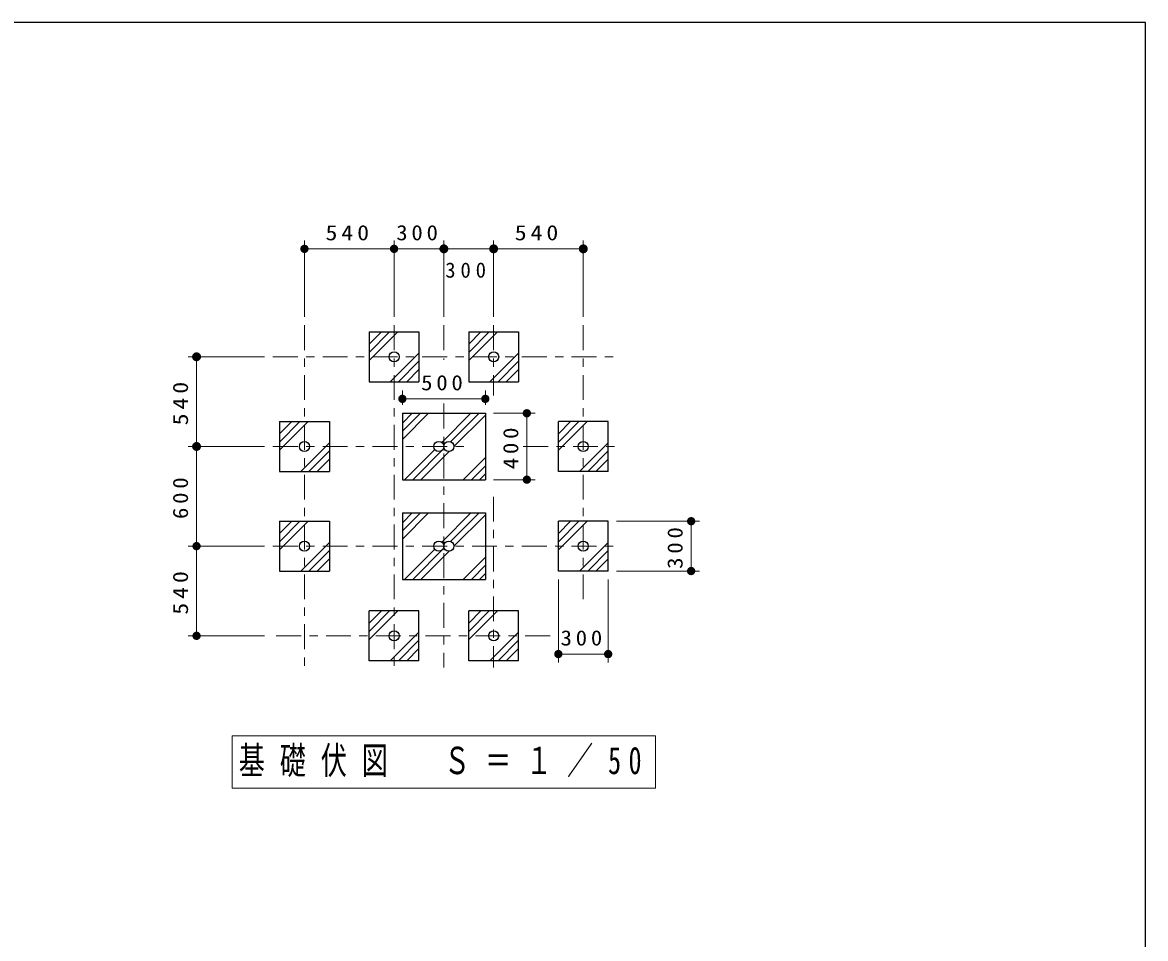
# Model space of a CAD drawing. Units: millimetres on the paper, with parts at other scales. Extents: x -365 to 0, y -5 to 257.
# Drawn here: x -135.3 to 0, y 146.7 to 257 of the extents above; entities that cross this region are included whole.
import ezdxf

# ---------------------------------------------------------------- set-up
doc = ezdxf.new("R2010")
doc.units = ezdxf.units.MM
doc.linetypes.add('USER2', pattern=[6, 3, -1, 1, -1])
doc.layers.add('CLASS1', color=3, linetype='Continuous', lineweight=25)
doc.layers.add('NAKAMURA図枠', color=7, linetype='Continuous', lineweight=13)
doc.styles.add('ＭＳ ゴシック', font='')
doc.styles.get('ＭＳ ゴシック').set_extended_font_data('MS Gothic')

# ---------------------------------------------------------------- blocks, each defined once
blk = doc.blocks.new('filled_dot')
at = {"color": 0, "linetype": 'Continuous', "lineweight": -2, "const_width": 1.25}
blk.add_lwpolyline([(-0.625, 0, 1), (0.625, 0, 1)], format="xyb", close=True, dxfattribs=at)

msp = doc.modelspace()

# ---------------------------------------------------------------- linework, layer by layer
at = {"layer": 'CLASS1', "color": 7, "lineweight": 13}
for p, q in [((-101.354, 221.539), (-101.354, 230.739)), ((-90.554, 221.539), (-90.554, 230.739)), ((-84.554, 221.539), (-84.554, 230.739)), ((-78.554, 221.539), (-78.554, 230.739)), ((-67.754, 221.539), (-67.754, 230.739)), ((-101.354, 229.739), (-90.554, 229.739)), ((-90.554, 229.739), (-84.554, 229.739)), ((-84.554, 229.739), (-78.554, 229.739)), ((-78.554, 229.739), (-67.754, 229.739)), ((-93.554, 217.275), (-91.09, 219.74)), ((-93.554, 216.285), (-90.1, 219.74)), ((-93.554, 218.265), (-92.079, 219.739)), ((-81.554, 216.285), (-78.1, 219.74)), ((-81.554, 217.275), (-79.09, 219.739)), ((-81.554, 218.265), (-80.079, 219.739)), ((-106.154, 216.739), (-115.354, 216.739)), ((-114.354, 205.939), (-114.354, 216.739)), ((-91.008, 213.74), (-87.554, 217.194)), ((-79.008, 213.739), (-75.554, 217.194)), ((-90.018, 213.739), (-87.554, 216.204)), ((-89.029, 213.74), (-87.554, 215.214)), ((-78.018, 213.739), (-75.554, 216.204)), ((-77.028, 213.739), (-75.554, 215.214)), ((-89.554, 210.939), (-89.554, 212.675)), ((-79.554, 210.939), (-79.554, 212.675)), ((-89.554, 211.675), (-79.554, 211.675)), ((-89.554, 208.758), (-88.373, 209.939)), ((-89.554, 207.768), (-87.383, 209.939)), ((-89.554, 206.778), (-86.393, 209.939)), ((-84.809, 206.433), (-81.302, 209.939)), ((-83.743, 206.508), (-80.312, 209.939)), ((-78.554, 209.939), (-73.554, 209.939)), ((-74.554, 209.939), (-74.554, 201.939)), ((-104.354, 206.475), (-101.89, 208.94)), ((-104.354, 205.485), (-100.9, 208.94)), ((-104.354, 207.465), (-102.879, 208.939)), ((-83.344, 205.917), (-79.554, 209.707)), ((-70.754, 206.475), (-68.29, 208.94)), ((-70.754, 205.485), (-67.3, 208.94)), ((-70.754, 207.465), (-69.279, 208.939)), ((-106.154, 205.939), (-115.354, 205.939)), ((-114.354, 193.939), (-114.354, 205.939)), ((-101.808, 202.939), (-98.354, 206.394)), ((-88.312, 201.939), (-84.518, 205.733)), ((-68.208, 202.94), (-64.754, 206.394)), ((-100.818, 202.939), (-98.354, 205.404)), ((-99.829, 202.94), (-98.354, 204.414)), ((-89.302, 201.939), (-85.652, 205.589)), ((-87.322, 201.939), (-83.926, 205.335)), ((-82.231, 201.939), (-79.554, 204.616)), ((-67.218, 202.94), (-64.754, 205.404)), ((-66.229, 202.94), (-64.754, 204.414)), ((-81.241, 201.939), (-79.554, 203.626)), ((-80.251, 201.939), (-79.554, 202.636)), ((-78.554, 201.939), (-73.554, 201.939)), ((-89.554, 196.758), (-88.373, 197.939)), ((-89.554, 195.768), (-87.383, 197.939)), ((-89.554, 194.778), (-86.393, 197.939)), ((-84.809, 194.433), (-81.302, 197.939)), ((-83.743, 194.508), (-80.312, 197.939)), ((-83.344, 193.917), (-79.554, 197.707)), ((-104.354, 194.475), (-101.89, 196.94)), ((-104.354, 195.465), (-102.88, 196.94)), ((-104.354, 193.485), (-100.9, 196.94)), ((-70.754, 194.475), (-68.29, 196.94)), ((-70.754, 195.465), (-69.28, 196.94)), ((-70.754, 193.485), (-67.3, 196.94)), ((-63.754, 196.939), (-53.754, 196.939)), ((-54.754, 196.939), (-54.754, 190.939)), ((-106.154, 193.939), (-115.354, 193.939)), ((-114.354, 183.139), (-114.354, 193.939)), ((-101.808, 190.94), (-98.354, 194.394)), ((-89.302, 189.939), (-85.652, 193.589)), ((-88.312, 189.939), (-84.518, 193.733)), ((-68.208, 190.939), (-64.754, 194.394)), ((-100.819, 190.94), (-98.354, 193.404)), ((-99.829, 190.94), (-98.354, 192.414)), ((-87.322, 189.939), (-83.926, 193.335)), ((-82.231, 189.939), (-79.554, 192.616)), ((-67.218, 190.94), (-64.754, 193.404)), ((-66.228, 190.94), (-64.754, 192.414)), ((-81.241, 189.939), (-79.554, 191.626)), ((-63.754, 190.939), (-53.754, 190.939)), ((-80.251, 189.939), (-79.554, 190.636)), ((-70.754, 189.939), (-70.754, 179.939)), ((-64.754, 189.939), (-64.754, 179.939)), ((-93.554, 183.675), (-91.09, 186.14)), ((-93.554, 184.665), (-92.08, 186.14)), ((-93.554, 182.685), (-90.1, 186.14)), ((-81.554, 183.675), (-79.09, 186.14)), ((-81.554, 182.685), (-78.1, 186.14)), ((-81.554, 184.665), (-80.08, 186.14)), ((-106.154, 183.139), (-115.354, 183.139)), ((-91.008, 180.14), (-87.554, 183.594)), ((-79.008, 180.14), (-75.554, 183.594)), ((-90.019, 180.14), (-87.554, 182.604)), ((-89.029, 180.14), (-87.554, 181.614)), ((-78.018, 180.14), (-75.554, 182.604)), ((-77.029, 180.14), (-75.554, 181.614)), ((-64.754, 180.939), (-70.754, 180.939)), ((-59.054, 171.089), (-110.054, 171.089)), ((-110.054, 171.089), (-110.054, 164.789)), ((-59.054, 164.789), (-59.054, 171.089)), ((-110.054, 164.789), (-59.054, 164.789))]:
    msp.add_line(p, q, dxfattribs=at)
at = {"layer": 'CLASS1', "color": 7, "linetype": 'USER2', "lineweight": 13}
for p, q in [((-101.354, 220.539), (-101.354, 179.339)), ((-90.554, 220.539), (-90.554, 179.339)), ((-84.554, 220.539), (-84.554, 216.37)), ((-78.554, 220.539), (-78.554, 212.091)), ((-67.754, 220.539), (-67.754, 187.517)), ((-105.154, 216.739), (-63.954, 216.739)), ((-84.554, 211.1), (-84.554, 179.339)), ((-105.154, 205.939), (-81.903, 205.939)), ((-74.99, 205.939), (-63.954, 205.939)), ((-78.554, 199.889), (-78.554, 179.339)), ((-105.154, 193.939), (-63.954, 193.939)), ((-104.754, 183.139), (-71.614, 183.139))]:
    msp.add_line(p, q, dxfattribs=at)
at = {"layer": 'CLASS1'}
for p, q in [((-93.554, 219.739), (-93.554, 213.739)), ((-93.554, 219.739), (-87.554, 219.739)), ((-87.554, 219.739), (-87.554, 213.739)), ((-81.554, 219.739), (-81.554, 213.739)), ((-81.554, 219.739), (-75.554, 219.739)), ((-75.554, 219.739), (-75.554, 213.739)), ((-93.554, 213.739), (-87.554, 213.739)), ((-81.554, 213.739), (-75.554, 213.739)), ((-89.554, 209.939), (-89.554, 201.939)), ((-89.554, 209.939), (-79.554, 209.939)), ((-79.554, 209.939), (-79.554, 201.939)), ((-79.554, 209.939), (-79.554, 201.939)), ((-104.354, 208.939), (-104.354, 202.939)), ((-104.354, 208.939), (-98.354, 208.939)), ((-98.354, 208.939), (-98.354, 202.939)), ((-70.754, 202.939), (-70.754, 208.939)), ((-64.754, 208.939), (-70.754, 208.939)), ((-64.754, 202.939), (-64.754, 208.939)), ((-104.354, 202.939), (-98.354, 202.939)), ((-89.554, 201.939), (-79.554, 201.939)), ((-64.754, 202.939), (-70.754, 202.939)), ((-89.554, 197.939), (-89.554, 189.939)), ((-89.554, 197.939), (-79.554, 197.939)), ((-79.554, 197.939), (-79.554, 189.939)), ((-104.354, 196.939), (-98.354, 196.939)), ((-104.354, 196.939), (-104.354, 190.939)), ((-98.354, 196.939), (-98.354, 190.939)), ((-64.754, 196.939), (-70.754, 196.939)), ((-70.754, 190.939), (-70.754, 196.939)), ((-64.754, 190.939), (-64.754, 196.939)), ((-104.354, 190.939), (-98.354, 190.939)), ((-64.754, 190.939), (-70.754, 190.939)), ((-89.554, 189.939), (-79.554, 189.939)), ((-93.554, 180.139), (-93.554, 186.139)), ((-87.554, 186.139), (-93.554, 186.139)), ((-87.554, 180.139), (-87.554, 186.139)), ((-81.554, 180.139), (-81.554, 186.139)), ((-75.554, 186.139), (-81.554, 186.139)), ((-75.554, 180.139), (-75.554, 186.139)), ((-87.554, 180.139), (-93.554, 180.139)), ((-75.554, 180.139), (-81.554, 180.139))]:
    msp.add_line(p, q, dxfattribs=at)
for centre in [(-90.554, 216.739), (-78.554, 216.739), (-101.354, 205.939), (-85.159, 205.939), (-83.949, 205.939), (-67.754, 205.939), (-101.354, 193.939), (-85.159, 193.939), (-83.949, 193.939), (-67.754, 193.939), (-90.554, 183.139), (-78.554, 183.139)]:
    msp.add_circle(centre, 0.605, dxfattribs=at)
at = {"layer": 'NAKAMURA図枠', "color": 20, "lineweight": 25}
for p, q in [((0, 257), (-365, 257)), ((0, 0), (0, 257))]:
    msp.add_line(p, q, dxfattribs=at)

# ---------------------------------------------------------------- block references
at = {"layer": 'CLASS1', "color": 7, "lineweight": 13, "xscale": 0.4, "yscale": 0.4}
for p in [(-101.354, 229.739), (-89.554, 211.675), (-70.754, 180.939)]:
    msp.add_blockref('filled_dot', p, dxfattribs=at)
at = {"layer": 'CLASS1', "color": 7, "lineweight": 13}
for p, xscale, yscale, rotation in [((-90.554, 229.739), 0.4, 0.4, 180), ((-84.554, 229.739), 0.431, 0.431, 180), ((-78.554, 229.739), 0.431, 0.431, 180), ((-67.754, 229.739), 0.431, 0.431, 180), ((-114.354, 216.739), 0.431, 0.431, 270), ((-79.554, 211.675), 0.4, 0.4, 180), ((-74.554, 209.939), 0.4, 0.4, 270), ((-114.354, 205.939), 0.431, 0.431, 270), ((-74.554, 201.939), 0.4, 0.4, 90), ((-54.754, 196.939), 0.4, 0.4, 270), ((-114.354, 193.939), 0.4, 0.4, 270), ((-54.754, 190.939), 0.4, 0.4, 90), ((-114.354, 183.139), 0.4, 0.4, 90), ((-64.754, 180.939), 0.4, 0.4, 180)]:
    msp.add_blockref('filled_dot', p, dxfattribs=dict(at, xscale=xscale, yscale=yscale, rotation=rotation))

# ---------------------------------------------------------------- texts
at = {"layer": 'CLASS1', "color": 7, "style": 'ＭＳ ゴシック'}
for s, insert, char_height, attachment_point in [('\\T1.33;\\W1.15;540', (-95.954, 230.739), 1.833, 8), ('\\T1.33;\\W1.1;300', (-87.554, 230.739), 1.833, 8), ('\\T1.33;\\W1.15;540', (-73.154, 230.739), 1.833, 8), ('\\T1.47;300', (-84.387, 226.239), 1.833, 7), ('\\T1.33;\\W1.1;500', (-84.554, 212.675), 1.833, 8), ('\\T1.33;\\W1.1;300', (-67.754, 181.939), 1.833, 8), ('\\T1.57;\\W0.7;基礎伏図\u3000Ｓ＝１／50', (-84.554, 167.939), 3.299, 5)]:
    msp.add_mtext(s, dxfattribs=dict(at, insert=insert, char_height=char_height, attachment_point=attachment_point))
at = {"layer": 'CLASS1', "color": 7, "char_height": 1.833, "attachment_point": 8, "rotation": 90, "style": 'ＭＳ ゴシック'}
for s, insert in [('\\T1.33;\\W1.15;540', (-115.354, 211.339)), ('\\T1.33;\\W1.1;400', (-75.554, 205.939)), ('\\T1.33;\\W1.1;600', (-115.354, 199.939)), ('\\T1.33;\\W1.1;300', (-55.754, 193.939)), ('\\T1.33;\\W1.15;540', (-115.354, 188.539))]:
    msp.add_mtext(s, dxfattribs=dict(at, insert=insert))

doc.saveas('drawing.dxf')
